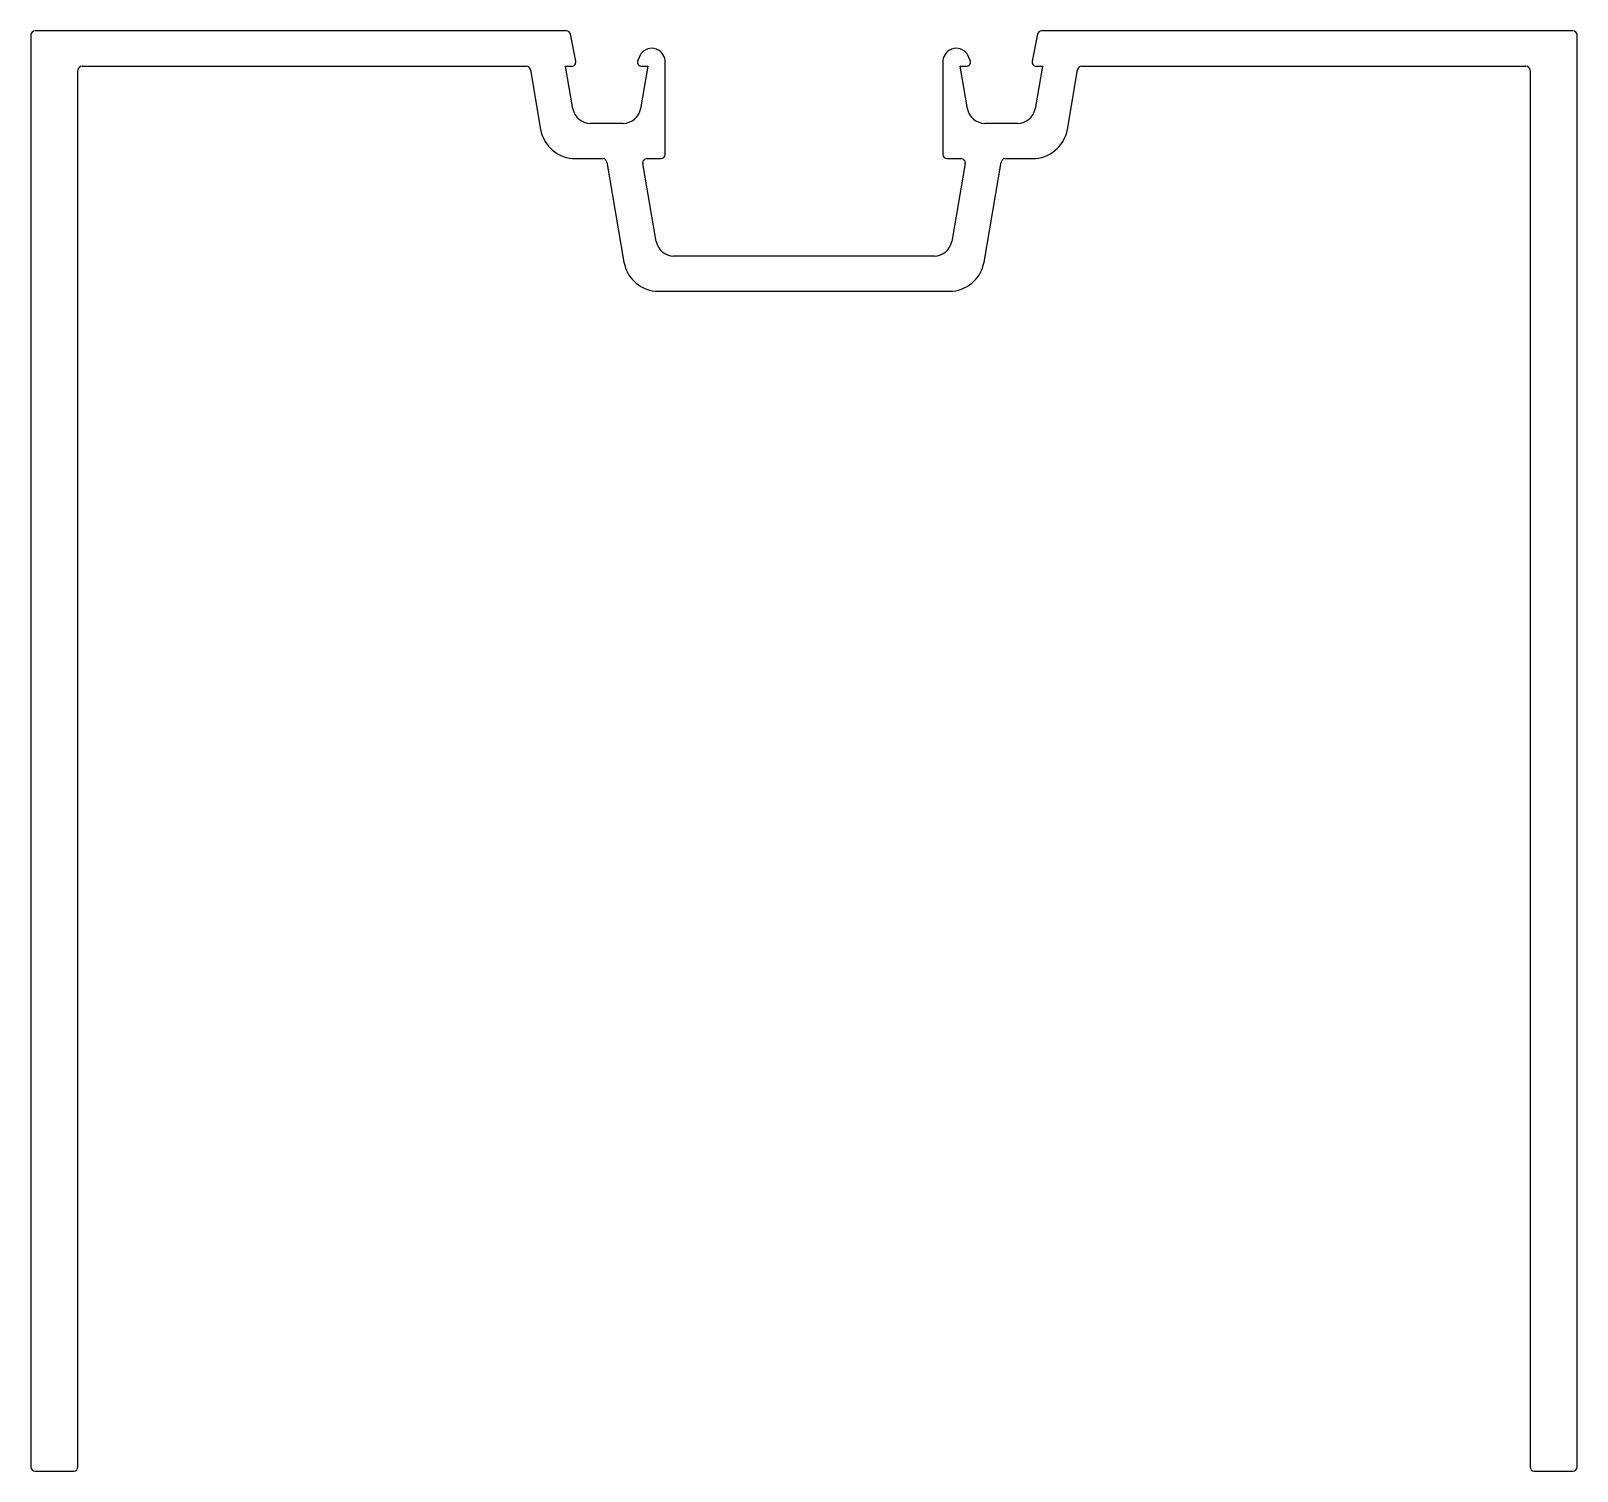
# Model space of a CAD drawing. Header units: inches. Extents: x -45.8 to 46.3, y 1.1 to 86.8.
import ezdxf

# ---------------------------------------------------------------- set-up
doc = ezdxf.new("R2010")
doc.units = ezdxf.units.IN
doc.header["$MEASUREMENT"] = 0

msp = doc.modelspace()

# ---------------------------------------------------------------- linework, layer by layer
at = {"color": 1}
for p, q in [((-45.818, 86.552), (-45.818, 1.327)), ((-13.933, 86.802), (-45.568, 86.802)), ((-13.375, 85), (-13.688, 86.6)), ((14.126, 86.6), (13.814, 85)), ((46.007, 86.802), (14.372, 86.802)), ((46.257, 1.327), (46.257, 86.552)), ((-9.557, 85.318), (-9.671, 85.05)), ((-8.056, 79.452), (-8.056, 85.037)), ((8.494, 85.037), (8.494, 79.452)), ((10.109, 85.05), (9.995, 85.318)), ((-43.018, 1.327), (-43.018, 84.452)), ((-42.768, 84.702), (-16.322, 84.702)), ((-16.076, 84.495), (-15.464, 80.945)), ((-13.545, 82.174), (-13.981, 84.702)), ((-13.981, 84.702), (-13.621, 84.702)), ((-9.081, 84.702), (-9.517, 82.174)), ((-9.441, 84.702), (-9.081, 84.702)), ((9.955, 82.174), (9.519, 84.702)), ((9.519, 84.702), (9.879, 84.702)), ((14.419, 84.702), (13.983, 82.174)), ((14.059, 84.702), (14.419, 84.702)), ((15.903, 80.945), (16.514, 84.495)), ((16.761, 84.702), (43.207, 84.702)), ((43.457, 84.452), (43.457, 1.327)), ((-10.551, 81.302), (-12.51, 81.302)), ((12.949, 81.302), (10.99, 81.302)), ((-13.395, 79.202), (-11.772, 79.202)), ((-9.134, 79.202), (-8.306, 79.202)), ((8.744, 79.202), (9.572, 79.202)), ((12.211, 79.202), (13.833, 79.202)), ((-11.526, 78.995), (-10.5, 73.045)), ((-8.581, 74.274), (-9.38, 78.91)), ((9.819, 78.91), (9.02, 74.274)), ((10.939, 73.045), (11.964, 78.995)), ((7.985, 73.402), (-7.546, 73.402)), ((-8.431, 71.302), (8.869, 71.302)), ((-45.568, 1.077), (-43.268, 1.077)), ((43.707, 1.077), (46.007, 1.077))]:
    msp.add_line(p, q, dxfattribs=at)
for centre, radius, start, end in [((-45.568, 86.552), 0.25, 90, 180), ((-13.933, 86.552), 0.25, 11.04735, 90), ((14.372, 86.552), 0.25, 90, 168.95265), ((46.007, 86.552), 0.25, 0, 90), ((-8.844, 84.978), 0.79, 4.3149, 154.52851), ((9.282, 84.978), 0.79, 25.47149, 175.6851), ((-13.621, 84.952), 0.25, 270, 11.04735), ((-9.441, 84.952), 0.25, 156.91689, 270), ((9.879, 84.952), 0.25, 270, 23.08311), ((14.059, 84.952), 0.25, 168.95265, 270), ((-42.768, 84.452), 0.25, 90, 180), ((-16.322, 84.452), 0.25, 9.78241, 90), ((16.761, 84.452), 0.25, 90, 170.21759), ((43.207, 84.452), 0.25, 0, 90), ((-12.51, 82.352), 1.05, 189.78241, 270), ((-10.551, 82.352), 1.05, 270, 350.21759), ((10.99, 82.352), 1.05, 189.78241, 270), ((12.949, 82.352), 1.05, 270, 350.21759), ((-13.395, 81.302), 2.1, 189.78241, 270), ((13.833, 81.302), 2.1, 270, 350.21759), ((-11.772, 78.952), 0.25, 9.78241, 90), ((-9.134, 78.952), 0.25, 90, 189.78241), ((-8.306, 79.452), 0.25, 270, 0), ((8.744, 79.452), 0.25, 180, 270), ((9.572, 78.952), 0.25, 350.21759, 90), ((12.211, 78.952), 0.25, 90, 170.21759), ((-7.546, 74.452), 1.05, 189.78241, 270), ((7.985, 74.452), 1.05, 270, 350.21759), ((-8.431, 73.402), 2.1, 189.78241, 270), ((8.869, 73.402), 2.1, 270, 350.21759), ((-45.568, 1.327), 0.25, 180, 270), ((-43.268, 1.327), 0.25, 270, 0), ((43.707, 1.327), 0.25, 180, 270), ((46.007, 1.327), 0.25, 270, 0)]:
    msp.add_arc(centre, radius, start, end, dxfattribs=at)

doc.saveas('drawing.dxf')
